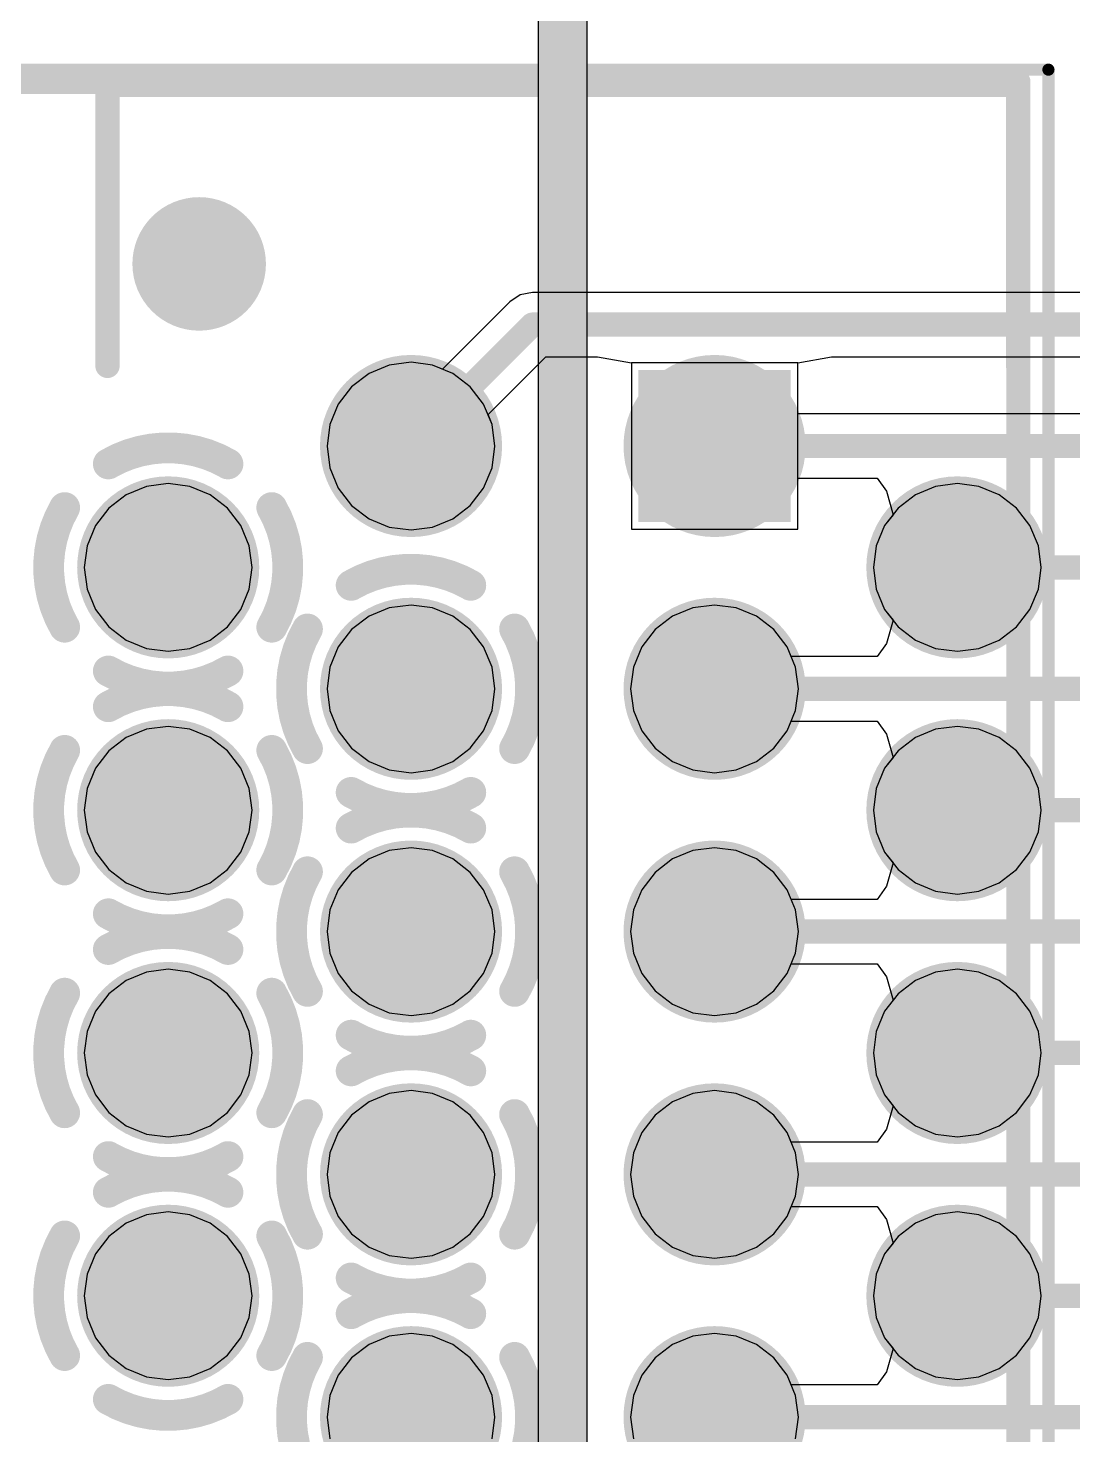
# Model space of a CAD drawing. Header units: millimetres. Extents: x 372 to 687, y 380 to 482.
# Drawn here: x 396.59 to 405.2, y 450.35 to 461.94 of the extents above; entities that cross this region are included whole.
import ezdxf

# ---------------------------------------------------------------- set-up
doc = ezdxf.new("R2010")
doc.units = ezdxf.units.MM
for name, color, linetype in [('BottomLayer', 5, 'Continuous'), ('BottomSolder', 6, 'Continuous'), ('InternalPlane1', 76, 'Continuous'), ('InternalPlane2', 16, 'Continuous'), ('Mechanical13', 56, 'Continuous'), ('Mechanical15', 56, 'Continuous'), ('MultiLayer', 9, 'Continuous'), ('PadHoleLayer', 156, 'Continuous'), ('TopLayer', 1, 'Continuous'), ('TopOverlay', 2, 'Continuous'), ('TopSolder', 216, 'Continuous'), ('ViaHoleLayer', 16, 'Continuous')]:
    doc.layers.add(name, color=color, linetype=linetype)

# ---------------------------------------------------------------- blocks, each defined once
blk = doc.blocks.new('PCI_E_______36P_325')
at = {"layer": 'BottomLayer', "const_width": 0.525}
for points in [[(-8.762, 3.245, 1), (-8.237, 3.245, 1)], [(-6.762, 3.245, 1), (-6.237, 3.245, 1)], [(-4.762, 3.245, 1), (-4.237, 3.245, 1)], [(-2.762, 3.245, 1), (-2.237, 3.245, 1)], [(-7.762, 1.245, 1), (-7.237, 1.245, 1)], [(-5.762, 1.245, 1), (-5.237, 1.245, 1)], [(-3.762, 1.245, 1), (-3.237, 1.245, 1)], [(-1.762, 1.245, 1), (-1.237, 1.245, 1)], [(-9.762, -1.255, 1), (-9.237, -1.255, 1)], [(-7.762, -1.255, 1), (-7.237, -1.255, 1)], [(-5.762, -1.255, 1), (-5.237, -1.255, 1)], [(-3.762, -1.255, 1), (-3.237, -1.255, 1)], [(-1.762, -1.255, 1), (-1.237, -1.255, 1)], [(-8.762, -3.255, 1), (-8.237, -3.255, 1)], [(-6.762, -3.255, 1), (-6.237, -3.255, 1)], [(-4.762, -3.255, 1), (-4.237, -3.255, 1)], [(-2.762, -3.255, 1), (-2.237, -3.255, 1)]]:
    blk.add_lwpolyline(points, format="xyb", close=True, dxfattribs=at)
at = {"layer": 'BottomLayer'}
blk.add_solid([(-10.025, 0.72), (-8.975, 0.72), (-10.025, 1.77), (-8.975, 1.77)], dxfattribs=at)
at = {"layer": 'BottomSolder', "const_width": 0.627}
for points in [[(-8.813, 3.245, 1), (-8.186, 3.245, 1)], [(-6.813, 3.245, 1), (-6.186, 3.245, 1)], [(-4.813, 3.245, 1), (-4.186, 3.245, 1)], [(-2.813, 3.245, 1), (-2.186, 3.245, 1)], [(-7.813, 1.245, 1), (-7.186, 1.245, 1)], [(-5.813, 1.245, 1), (-5.186, 1.245, 1)], [(-3.813, 1.245, 1), (-3.186, 1.245, 1)], [(-1.813, 1.245, 1), (-1.186, 1.245, 1)], [(-9.813, -1.255, 1), (-9.186, -1.255, 1)], [(-7.813, -1.255, 1), (-7.186, -1.255, 1)], [(-5.813, -1.255, 1), (-5.186, -1.255, 1)], [(-3.813, -1.255, 1), (-3.186, -1.255, 1)], [(-1.813, -1.255, 1), (-1.186, -1.255, 1)], [(-8.813, -3.255, 1), (-8.186, -3.255, 1)], [(-6.813, -3.255, 1), (-6.186, -3.255, 1)], [(-4.813, -3.255, 1), (-4.186, -3.255, 1)], [(-2.813, -3.255, 1), (-2.186, -3.255, 1)]]:
    blk.add_lwpolyline(points, format="xyb", close=True, dxfattribs=at)
at = {"layer": 'BottomSolder'}
blk.add_solid([(-10.126, 0.618), (-8.873, 0.618), (-10.126, 1.871), (-8.873, 1.871)], dxfattribs=at)
at = {"layer": 'InternalPlane1'}
for points, const_width in [([(-8.875, 3.245, 1), (-8.125, 3.245, 1)], 0.75), ([(-6.875, 3.245, 1), (-6.125, 3.245, 1)], 0.75), ([(-4.875, 3.245, 1), (-4.125, 3.245, 1)], 0.75), ([(-2.875, 3.245, 1), (-2.125, 3.245, 1)], 0.75), ([(-9.875, 1.245, 1), (-9.125, 1.245, 1)], 0.75), ([(-7.875, 1.245, 1), (-7.125, 1.245, 1)], 0.75), ([(-5.875, 1.245, 1), (-5.125, 1.245, 1)], 0.75), ([(-3.875, 1.245, 1), (-3.125, 1.245, 1)], 0.75), ([(-1.875, 1.245, 1), (-1.125, 1.245, 1)], 0.75), ([(-8.056, -0.402, 1), (-7.929, -0.402, 1)], 0.127), ([(-7.071, -0.402, 1), (-6.944, -0.402, 1)], 0.127), ([(-6.056, -0.402, 1), (-5.929, -0.402, 1)], 0.127), ([(-5.071, -0.402, 1), (-4.944, -0.402, 1)], 0.127), ([(-4.056, -0.402, 1), (-3.929, -0.402, 1)], 0.127), ([(-3.071, -0.402, 1), (-2.944, -0.402, 1)], 0.127), ([(-2.056, -0.402, 1), (-1.929, -0.402, 1)], 0.127), ([(-9.875, -1.255, 1), (-9.125, -1.255, 1)], 0.75), ([(-8.416, -0.763, 1), (-8.289, -0.763, 1)], 0.127), ([(-6.71, -0.763, 1), (-6.583, -0.763, 1)], 0.127), ([(-6.416, -0.763, 1), (-6.289, -0.763, 1)], 0.127), ([(-4.71, -0.763, 1), (-4.583, -0.763, 1)], 0.127), ([(-4.416, -0.763, 1), (-4.289, -0.763, 1)], 0.127), ([(-2.71, -0.763, 1), (-2.583, -0.763, 1)], 0.127), ([(-2.416, -0.763, 1), (-2.289, -0.763, 1)], 0.127), ([(-8.416, -1.748, 1), (-8.289, -1.748, 1)], 0.127), ([(-6.71, -1.748, 1), (-6.583, -1.748, 1)], 0.127), ([(-6.416, -1.748, 1), (-6.289, -1.748, 1)], 0.127), ([(-4.71, -1.748, 1), (-4.583, -1.748, 1)], 0.127), ([(-4.416, -1.748, 1), (-4.289, -1.748, 1)], 0.127), ([(-2.71, -1.748, 1), (-2.583, -1.748, 1)], 0.127), ([(-2.416, -1.748, 1), (-2.289, -1.748, 1)], 0.127), ([(-8.056, -2.108, 1), (-7.929, -2.108, 1)], 0.127), ([(-7.071, -2.108, 1), (-6.944, -2.108, 1)], 0.127), ([(-6.056, -2.108, 1), (-5.929, -2.108, 1)], 0.127), ([(-5.071, -2.108, 1), (-4.944, -2.108, 1)], 0.127), ([(-4.056, -2.108, 1), (-3.929, -2.108, 1)], 0.127), ([(-3.071, -2.108, 1), (-2.944, -2.108, 1)], 0.127), ([(-2.056, -2.108, 1), (-1.929, -2.108, 1)], 0.127), ([(-9.056, -2.402, 1), (-8.929, -2.402, 1)], 0.127), ([(-8.071, -2.402, 1), (-7.944, -2.402, 1)], 0.127), ([(-7.056, -2.402, 1), (-6.929, -2.402, 1)], 0.127), ([(-6.071, -2.402, 1), (-5.944, -2.402, 1)], 0.127), ([(-5.056, -2.402, 1), (-4.929, -2.402, 1)], 0.127), ([(-4.071, -2.402, 1), (-3.944, -2.402, 1)], 0.127), ([(-3.056, -2.402, 1), (-2.929, -2.402, 1)], 0.127), ([(-2.071, -2.402, 1), (-1.944, -2.402, 1)], 0.127), ([(-9.416, -2.763, 1), (-9.289, -2.763, 1)], 0.127), ([(-7.71, -2.763, 1), (-7.583, -2.763, 1)], 0.127), ([(-7.416, -2.763, 1), (-7.289, -2.763, 1)], 0.127), ([(-5.71, -2.763, 1), (-5.583, -2.763, 1)], 0.127), ([(-5.416, -2.763, 1), (-5.289, -2.763, 1)], 0.127), ([(-3.71, -2.763, 1), (-3.583, -2.763, 1)], 0.127), ([(-3.416, -2.763, 1), (-3.289, -2.763, 1)], 0.127), ([(-1.71, -2.763, 1), (-1.583, -2.763, 1)], 0.127), ([(-9.416, -3.748, 1), (-9.289, -3.748, 1)], 0.127), ([(-7.71, -3.748, 1), (-7.583, -3.748, 1)], 0.127), ([(-7.416, -3.748, 1), (-7.289, -3.748, 1)], 0.127), ([(-5.71, -3.748, 1), (-5.583, -3.748, 1)], 0.127), ([(-5.416, -3.748, 1), (-5.289, -3.748, 1)], 0.127), ([(-3.71, -3.748, 1), (-3.583, -3.748, 1)], 0.127), ([(-3.416, -3.748, 1), (-3.289, -3.748, 1)], 0.127), ([(-1.71, -3.748, 1), (-1.583, -3.748, 1)], 0.127), ([(-9.056, -4.108, 1), (-8.929, -4.108, 1)], 0.127), ([(-8.071, -4.108, 1), (-7.944, -4.108, 1)], 0.127), ([(-7.056, -4.108, 1), (-6.929, -4.108, 1)], 0.127), ([(-6.071, -4.108, 1), (-5.944, -4.108, 1)], 0.127), ([(-5.056, -4.108, 1), (-4.929, -4.108, 1)], 0.127), ([(-4.071, -4.108, 1), (-3.944, -4.108, 1)], 0.127), ([(-3.056, -4.108, 1), (-2.929, -4.108, 1)], 0.127), ([(-2.071, -4.108, 1), (-1.944, -4.108, 1)], 0.127)]:
    blk.add_lwpolyline(points, format="xyb", close=True, dxfattribs=dict(at, const_width=const_width))
at = {"layer": 'InternalPlane1', "const_width": 0.254}
for points in [[(-7.992, -0.402, -0.267949), (-7.007, -0.402)], [(-5.992, -0.402, -0.267949), (-5.007, -0.402)], [(-3.992, -0.402, -0.267949), (-3.007, -0.402)], [(-1.992, -0.402, -0.267949), (-1.007, -0.402)], [(-8.353, -1.748, -0.267949), (-8.353, -0.763)], [(-6.646, -0.763, -0.267949), (-6.646, -1.748)], [(-6.353, -1.748, -0.267949), (-6.353, -0.763)], [(-4.646, -0.763, -0.267949), (-4.646, -1.748)], [(-4.353, -1.748, -0.267949), (-4.353, -0.763)], [(-2.646, -0.763, -0.267949), (-2.646, -1.748)], [(-2.353, -1.748, -0.267949), (-2.353, -0.763)], [(-7.007, -2.108, -0.267949), (-7.992, -2.108)], [(-5.007, -2.108, -0.267949), (-5.992, -2.108)], [(-3.007, -2.108, -0.267949), (-3.992, -2.108)], [(-1.007, -2.108, -0.267949), (-1.992, -2.108)], [(-8.992, -2.402, -0.267949), (-8.007, -2.402)], [(-6.992, -2.402, -0.267949), (-6.007, -2.402)], [(-4.992, -2.402, -0.267949), (-4.007, -2.402)], [(-2.992, -2.402, -0.267949), (-2.007, -2.402)], [(-9.353, -3.748, -0.267949), (-9.353, -2.763)], [(-7.646, -2.763, -0.267949), (-7.646, -3.748)], [(-7.353, -3.748, -0.267949), (-7.353, -2.763)], [(-5.646, -2.763, -0.267949), (-5.646, -3.748)], [(-5.353, -3.748, -0.267949), (-5.353, -2.763)], [(-3.646, -2.763, -0.267949), (-3.646, -3.748)], [(-3.353, -3.748, -0.267949), (-3.353, -2.763)], [(-1.646, -2.763, -0.267949), (-1.646, -3.748)], [(-8.007, -4.108, -0.267949), (-8.992, -4.108)], [(-6.007, -4.108, -0.267949), (-6.992, -4.108)], [(-4.007, -4.108, -0.267949), (-4.992, -4.108)], [(-2.007, -4.108, -0.267949), (-2.992, -4.108)]]:
    blk.add_lwpolyline(points, format="xyb", dxfattribs=at)
at = {"layer": 'InternalPlane2', "const_width": 0.75}
for points in [[(-8.875, 3.245, 1), (-8.125, 3.245, 1)], [(-6.875, 3.245, 1), (-6.125, 3.245, 1)], [(-4.875, 3.245, 1), (-4.125, 3.245, 1)], [(-2.875, 3.245, 1), (-2.125, 3.245, 1)], [(-9.875, 1.245, 1), (-9.125, 1.245, 1)], [(-7.875, 1.245, 1), (-7.125, 1.245, 1)], [(-5.875, 1.245, 1), (-5.125, 1.245, 1)], [(-3.875, 1.245, 1), (-3.125, 1.245, 1)], [(-1.875, 1.245, 1), (-1.125, 1.245, 1)], [(-9.875, -1.255, 1), (-9.125, -1.255, 1)], [(-7.875, -1.255, 1), (-7.125, -1.255, 1)], [(-5.875, -1.255, 1), (-5.125, -1.255, 1)], [(-3.875, -1.255, 1), (-3.125, -1.255, 1)], [(-1.875, -1.255, 1), (-1.125, -1.255, 1)], [(-8.875, -3.255, 1), (-8.125, -3.255, 1)], [(-6.875, -3.255, 1), (-6.125, -3.255, 1)], [(-4.875, -3.255, 1), (-4.125, -3.255, 1)], [(-2.875, -3.255, 1), (-2.125, -3.255, 1)]]:
    blk.add_lwpolyline(points, format="xyb", close=True, dxfattribs=at)
at = {"layer": 'Mechanical13', "const_width": 0.2}
for points in [[(-12.5, -4.864), (-12.5, 3.747)], [(12.5, 3.747), (-12.5, 3.747)]]:
    blk.add_lwpolyline(points, dxfattribs=at)
at = {"layer": 'Mechanical13', "const_width": 0.1}
blk.add_lwpolyline([(-12.55, 3.747, 1), (-12.45, 3.747, 1)], format="xyb", close=True, dxfattribs=at)
blk.add_lwpolyline([(-12.55, 3.747, 1), (-12.45, 3.747, 1)], format="xyb", close=True, dxfattribs=at)
at = {"layer": 'Mechanical15', "const_width": 0.1}
for points in [[(12.875, 3.995), (-12.6, 3.995)], [(-12.6, -5.355), (-12.6, 3.995)]]:
    blk.add_lwpolyline(points, dxfattribs=at)
at = {"layer": 'Mechanical15', "const_width": 0.05}
blk.add_lwpolyline([(-12.625, 3.995, 1), (-12.575, 3.995, 1)], format="xyb", close=True, dxfattribs=at)
blk.add_lwpolyline([(-12.625, 3.995, 1), (-12.575, 3.995, 1)], format="xyb", close=True, dxfattribs=at)
at = {"layer": 'MultiLayer', "const_width": 0.525}
for points in [[(-8.762, 3.245, 1), (-8.237, 3.245, 1)], [(-6.762, 3.245, 1), (-6.237, 3.245, 1)], [(-4.762, 3.245, 1), (-4.237, 3.245, 1)], [(-2.762, 3.245, 1), (-2.237, 3.245, 1)], [(-7.762, 1.245, 1), (-7.237, 1.245, 1)], [(-5.762, 1.245, 1), (-5.237, 1.245, 1)], [(-3.762, 1.245, 1), (-3.237, 1.245, 1)], [(-1.762, 1.245, 1), (-1.237, 1.245, 1)], [(-9.762, -1.255, 1), (-9.237, -1.255, 1)], [(-7.762, -1.255, 1), (-7.237, -1.255, 1)], [(-5.762, -1.255, 1), (-5.237, -1.255, 1)], [(-3.762, -1.255, 1), (-3.237, -1.255, 1)], [(-1.762, -1.255, 1), (-1.237, -1.255, 1)], [(-8.762, -3.255, 1), (-8.237, -3.255, 1)], [(-6.762, -3.255, 1), (-6.237, -3.255, 1)], [(-4.762, -3.255, 1), (-4.237, -3.255, 1)], [(-2.762, -3.255, 1), (-2.237, -3.255, 1)]]:
    blk.add_lwpolyline(points, format="xyb", close=True, dxfattribs=at)
at = {"layer": 'MultiLayer'}
blk.add_solid([(-10.025, 0.72), (-8.975, 0.72), (-10.025, 1.77), (-8.975, 1.77)], dxfattribs=at)
at = {"layer": 'PadHoleLayer', "const_width": 0.35}
for points in [[(-8.675, 3.245, 1), (-8.325, 3.245, 1)], [(-6.675, 3.245, 1), (-6.325, 3.245, 1)], [(-4.675, 3.245, 1), (-4.325, 3.245, 1)], [(-2.675, 3.245, 1), (-2.325, 3.245, 1)], [(-9.675, 1.245, 1), (-9.325, 1.245, 1)], [(-7.675, 1.245, 1), (-7.325, 1.245, 1)], [(-5.675, 1.245, 1), (-5.325, 1.245, 1)], [(-3.675, 1.245, 1), (-3.325, 1.245, 1)], [(-1.675, 1.245, 1), (-1.325, 1.245, 1)], [(-9.675, -1.255, 1), (-9.325, -1.255, 1)], [(-7.675, -1.255, 1), (-7.325, -1.255, 1)], [(-5.675, -1.255, 1), (-5.325, -1.255, 1)], [(-3.675, -1.255, 1), (-3.325, -1.255, 1)], [(-1.675, -1.255, 1), (-1.325, -1.255, 1)], [(-8.675, -3.255, 1), (-8.325, -3.255, 1)], [(-6.675, -3.255, 1), (-6.325, -3.255, 1)], [(-4.675, -3.255, 1), (-4.325, -3.255, 1)], [(-2.675, -3.255, 1), (-2.325, -3.255, 1)]]:
    blk.add_lwpolyline(points, format="xyb", close=True, dxfattribs=at)
at = {"layer": 'TopLayer', "const_width": 0.525}
for points in [[(-8.762, 3.245, 1), (-8.237, 3.245, 1)], [(-6.762, 3.245, 1), (-6.237, 3.245, 1)], [(-4.762, 3.245, 1), (-4.237, 3.245, 1)], [(-2.762, 3.245, 1), (-2.237, 3.245, 1)], [(-7.762, 1.245, 1), (-7.237, 1.245, 1)], [(-5.762, 1.245, 1), (-5.237, 1.245, 1)], [(-3.762, 1.245, 1), (-3.237, 1.245, 1)], [(-1.762, 1.245, 1), (-1.237, 1.245, 1)], [(-9.762, -1.255, 1), (-9.237, -1.255, 1)], [(-7.762, -1.255, 1), (-7.237, -1.255, 1)], [(-5.762, -1.255, 1), (-5.237, -1.255, 1)], [(-3.762, -1.255, 1), (-3.237, -1.255, 1)], [(-1.762, -1.255, 1), (-1.237, -1.255, 1)], [(-8.762, -3.255, 1), (-8.237, -3.255, 1)], [(-6.762, -3.255, 1), (-6.237, -3.255, 1)], [(-4.762, -3.255, 1), (-4.237, -3.255, 1)], [(-2.762, -3.255, 1), (-2.237, -3.255, 1)]]:
    blk.add_lwpolyline(points, format="xyb", close=True, dxfattribs=at)
at = {"layer": 'TopLayer'}
blk.add_solid([(-10.025, 0.72), (-8.975, 0.72), (-10.025, 1.77), (-8.975, 1.77)], dxfattribs=at)
at = {"layer": 'TopOverlay', "const_width": 0.2}
for points in [[(-10.16, 3.745), (-12.475, 3.745)], [(-12.475, -3.755), (-12.475, 3.745)], [(-10.16, -3.755), (-12.475, -3.755)]]:
    blk.add_lwpolyline(points, dxfattribs=at)
at = {"layer": 'TopOverlay', "const_width": 0.1}
for points in [[(-12.525, 3.745, 1), (-12.425, 3.745, 1)], [(-12.525, 3.745, 1), (-12.425, 3.745, 1)], [(-10.21, 3.745, 1), (-10.11, 3.745, 1)], [(-12.525, -3.755, 1), (-12.425, -3.755, 1)], [(-12.525, -3.755, 1), (-12.425, -3.755, 1)], [(-10.21, -3.755, 1), (-10.11, -3.755, 1)]]:
    blk.add_lwpolyline(points, format="xyb", close=True, dxfattribs=at)
at = {"layer": 'TopSolder', "const_width": 0.627}
for points in [[(-8.813, 3.245, 1), (-8.186, 3.245, 1)], [(-6.813, 3.245, 1), (-6.186, 3.245, 1)], [(-4.813, 3.245, 1), (-4.186, 3.245, 1)], [(-2.813, 3.245, 1), (-2.186, 3.245, 1)], [(-7.813, 1.245, 1), (-7.186, 1.245, 1)], [(-5.813, 1.245, 1), (-5.186, 1.245, 1)], [(-3.813, 1.245, 1), (-3.186, 1.245, 1)], [(-1.813, 1.245, 1), (-1.186, 1.245, 1)], [(-9.813, -1.255, 1), (-9.186, -1.255, 1)], [(-7.813, -1.255, 1), (-7.186, -1.255, 1)], [(-5.813, -1.255, 1), (-5.186, -1.255, 1)], [(-3.813, -1.255, 1), (-3.186, -1.255, 1)], [(-1.813, -1.255, 1), (-1.186, -1.255, 1)], [(-8.813, -3.255, 1), (-8.186, -3.255, 1)], [(-6.813, -3.255, 1), (-6.186, -3.255, 1)], [(-4.813, -3.255, 1), (-4.186, -3.255, 1)], [(-2.813, -3.255, 1), (-2.186, -3.255, 1)]]:
    blk.add_lwpolyline(points, format="xyb", close=True, dxfattribs=at)
at = {"layer": 'TopSolder'}
blk.add_solid([(-10.126, 0.618), (-8.873, 0.618), (-10.126, 1.871), (-8.873, 1.871)], dxfattribs=at)

msp = doc.modelspace()

# ---------------------------------------------------------------- linework, layer by layer
at = {"layer": 'BottomLayer'}
for p, q in [((399.566, 459.167), (399.399, 459.098)), ((399.745, 459.19), (399.566, 459.167)), ((399.923, 459.167), (399.745, 459.19)), ((400.09, 459.098), (399.923, 459.167)), ((402.93, 459.185), (401.56, 459.185)), ((401.56, 459.185), (401.56, 457.815)), ((402.93, 458.765), (402.93, 459.185)), ((399.399, 459.098), (399.256, 458.988)), ((400.233, 458.988), (400.09, 459.098)), ((399.256, 458.988), (399.146, 458.845)), ((400.343, 458.845), (400.233, 458.988)), ((399.146, 458.845), (399.077, 458.678)), ((400.412, 458.678), (400.343, 458.845)), ((399.077, 458.678), (399.054, 458.5)), ((400.436, 458.5), (400.412, 458.678)), ((426.679, 458.765), (402.93, 458.765)), ((399.054, 458.5), (399.077, 458.321)), ((400.412, 458.321), (400.436, 458.5)), ((399.077, 458.321), (399.146, 458.154)), ((400.343, 458.154), (400.412, 458.321)), ((402.93, 457.815), (402.93, 458.234)), ((402.93, 458.234), (403.584, 458.234)), ((403.584, 458.234), (403.66, 458.127)), ((397.399, 458.098), (397.256, 457.988)), ((397.566, 458.167), (397.399, 458.098)), ((397.745, 458.19), (397.566, 458.167)), ((397.923, 458.167), (397.745, 458.19)), ((398.09, 458.098), (397.923, 458.167)), ((398.233, 457.988), (398.09, 458.098)), ((399.146, 458.154), (399.256, 458.011)), ((400.233, 458.011), (400.343, 458.154)), ((403.66, 458.127), (403.715, 457.934)), ((397.256, 457.988), (397.146, 457.845)), ((398.343, 457.845), (398.233, 457.988)), ((399.256, 458.011), (399.399, 457.901)), ((400.09, 457.901), (400.233, 458.011)), ((399.399, 457.901), (399.566, 457.832)), ((399.923, 457.832), (400.09, 457.901)), ((403.715, 457.934), (403.646, 457.845)), ((397.146, 457.845), (397.077, 457.678)), ((398.412, 457.678), (398.343, 457.845)), ((399.566, 457.832), (399.745, 457.809)), ((399.745, 457.809), (399.923, 457.832)), ((401.56, 457.815), (402.93, 457.815)), ((403.646, 457.845), (403.577, 457.678)), ((397.077, 457.678), (397.054, 457.5)), ((398.436, 457.5), (398.412, 457.678)), ((403.577, 457.678), (403.554, 457.5)), ((397.054, 457.5), (397.077, 457.321)), ((398.412, 457.321), (398.436, 457.5)), ((403.554, 457.5), (403.577, 457.321)), ((397.077, 457.321), (397.146, 457.154)), ((398.343, 457.154), (398.412, 457.321)), ((403.577, 457.321), (403.646, 457.154)), ((397.146, 457.154), (397.256, 457.011)), ((398.233, 457.011), (398.343, 457.154)), ((399.566, 457.167), (399.399, 457.098)), ((399.745, 457.19), (399.566, 457.167)), ((399.923, 457.167), (399.745, 457.19)), ((400.09, 457.098), (399.923, 457.167)), ((402.066, 457.167), (401.899, 457.098)), ((402.245, 457.19), (402.066, 457.167)), ((402.423, 457.167), (402.245, 457.19)), ((402.59, 457.098), (402.423, 457.167)), ((403.646, 457.154), (403.715, 457.065)), ((399.399, 457.098), (399.256, 456.988)), ((400.233, 456.988), (400.09, 457.098)), ((401.899, 457.098), (401.756, 456.988)), ((402.733, 456.988), (402.59, 457.098)), ((403.715, 457.065), (403.66, 456.873)), ((397.256, 457.011), (397.399, 456.901)), ((398.09, 456.901), (398.233, 457.011)), ((399.256, 456.988), (399.146, 456.845)), ((400.343, 456.845), (400.233, 456.988)), ((401.756, 456.988), (401.646, 456.845)), ((402.843, 456.845), (402.733, 456.988)), ((397.399, 456.901), (397.566, 456.832)), ((397.566, 456.832), (397.745, 456.809)), ((397.745, 456.809), (397.923, 456.832)), ((397.923, 456.832), (398.09, 456.901)), ((399.146, 456.845), (399.077, 456.678)), ((400.412, 456.678), (400.343, 456.845)), ((401.646, 456.845), (401.577, 456.678)), ((402.876, 456.765), (402.843, 456.845)), ((403.66, 456.873), (403.584, 456.765)), ((403.584, 456.765), (402.876, 456.765)), ((399.077, 456.678), (399.054, 456.5)), ((400.436, 456.5), (400.412, 456.678)), ((401.577, 456.678), (401.554, 456.5)), ((399.054, 456.5), (399.077, 456.321)), ((400.412, 456.321), (400.436, 456.5)), ((401.554, 456.5), (401.577, 456.321)), ((399.077, 456.321), (399.146, 456.154)), ((400.343, 456.154), (400.412, 456.321)), ((401.577, 456.321), (401.646, 456.154)), ((402.843, 456.154), (402.876, 456.234)), ((402.876, 456.234), (403.584, 456.234)), ((403.584, 456.234), (403.66, 456.127)), ((397.566, 456.167), (397.399, 456.098)), ((397.745, 456.19), (397.566, 456.167)), ((397.923, 456.167), (397.745, 456.19)), ((398.09, 456.098), (397.923, 456.167)), ((399.146, 456.154), (399.256, 456.011)), ((400.233, 456.011), (400.343, 456.154)), ((401.646, 456.154), (401.756, 456.011)), ((402.733, 456.011), (402.843, 456.154)), ((403.66, 456.127), (403.715, 455.934)), ((397.399, 456.098), (397.256, 455.988)), ((398.233, 455.988), (398.09, 456.098)), ((399.256, 456.011), (399.399, 455.901)), ((400.09, 455.901), (400.233, 456.011)), ((401.756, 456.011), (401.899, 455.901)), ((402.59, 455.901), (402.733, 456.011)), ((397.256, 455.988), (397.146, 455.845)), ((398.343, 455.845), (398.233, 455.988)), ((399.399, 455.901), (399.566, 455.832)), ((399.923, 455.832), (400.09, 455.901)), ((401.899, 455.901), (402.066, 455.832)), ((402.423, 455.832), (402.59, 455.901)), ((403.715, 455.934), (403.646, 455.845)), ((397.146, 455.845), (397.077, 455.678)), ((398.412, 455.678), (398.343, 455.845)), ((399.566, 455.832), (399.745, 455.809)), ((399.745, 455.809), (399.923, 455.832)), ((402.066, 455.832), (402.245, 455.809)), ((402.245, 455.809), (402.423, 455.832)), ((403.646, 455.845), (403.577, 455.678)), ((397.077, 455.678), (397.054, 455.5)), ((398.436, 455.5), (398.412, 455.678)), ((403.577, 455.678), (403.554, 455.5)), ((397.054, 455.5), (397.077, 455.321)), ((398.412, 455.321), (398.436, 455.5)), ((403.554, 455.5), (403.577, 455.321)), ((397.077, 455.321), (397.146, 455.154)), ((398.343, 455.154), (398.412, 455.321)), ((403.577, 455.321), (403.646, 455.154)), ((399.745, 455.19), (399.566, 455.167)), ((399.923, 455.167), (399.745, 455.19)), ((402.245, 455.19), (402.066, 455.167)), ((402.423, 455.167), (402.245, 455.19)), ((397.146, 455.154), (397.256, 455.011)), ((398.233, 455.011), (398.343, 455.154)), ((399.399, 455.098), (399.256, 454.988)), ((399.566, 455.167), (399.399, 455.098)), ((400.09, 455.098), (399.923, 455.167)), ((400.233, 454.988), (400.09, 455.098)), ((401.899, 455.098), (401.756, 454.988)), ((402.066, 455.167), (401.899, 455.098)), ((402.59, 455.098), (402.423, 455.167)), ((402.733, 454.988), (402.59, 455.098)), ((403.646, 455.154), (403.715, 455.065)), ((397.256, 455.011), (397.399, 454.901)), ((398.09, 454.901), (398.233, 455.011)), ((399.256, 454.988), (399.146, 454.845)), ((400.343, 454.845), (400.233, 454.988)), ((401.756, 454.988), (401.646, 454.845)), ((402.843, 454.845), (402.733, 454.988)), ((403.715, 455.065), (403.66, 454.873)), ((397.399, 454.901), (397.566, 454.832)), ((397.923, 454.832), (398.09, 454.901)), ((399.146, 454.845), (399.077, 454.678)), ((400.412, 454.678), (400.343, 454.845)), ((401.646, 454.845), (401.577, 454.678)), ((402.876, 454.765), (402.843, 454.845)), ((403.66, 454.873), (403.584, 454.765)), ((397.566, 454.832), (397.745, 454.809)), ((397.745, 454.809), (397.923, 454.832)), ((403.584, 454.765), (402.876, 454.765)), ((399.077, 454.678), (399.054, 454.5)), ((400.436, 454.5), (400.412, 454.678)), ((401.577, 454.678), (401.554, 454.5)), ((399.054, 454.5), (399.077, 454.321)), ((400.412, 454.321), (400.436, 454.5)), ((401.554, 454.5), (401.577, 454.321)), ((399.077, 454.321), (399.146, 454.154)), ((400.343, 454.154), (400.412, 454.321)), ((401.577, 454.321), (401.646, 454.154)), ((397.566, 454.167), (397.399, 454.098)), ((397.745, 454.19), (397.566, 454.167)), ((397.923, 454.167), (397.745, 454.19)), ((398.09, 454.098), (397.923, 454.167)), ((399.146, 454.154), (399.256, 454.011)), ((400.233, 454.011), (400.343, 454.154)), ((401.646, 454.154), (401.756, 454.011)), ((402.733, 454.011), (402.843, 454.154)), ((402.843, 454.154), (402.876, 454.234)), ((402.876, 454.234), (403.584, 454.234)), ((403.584, 454.234), (403.66, 454.127)), ((397.399, 454.098), (397.256, 453.988)), ((398.233, 453.988), (398.09, 454.098)), ((403.66, 454.127), (403.715, 453.934)), ((397.256, 453.988), (397.146, 453.845)), ((398.343, 453.845), (398.233, 453.988)), ((399.256, 454.011), (399.399, 453.901)), ((400.09, 453.901), (400.233, 454.011)), ((401.756, 454.011), (401.899, 453.901)), ((402.59, 453.901), (402.733, 454.011)), ((403.715, 453.934), (403.646, 453.845)), ((397.146, 453.845), (397.077, 453.678)), ((398.412, 453.678), (398.343, 453.845)), ((399.399, 453.901), (399.566, 453.832)), ((399.566, 453.832), (399.745, 453.809)), ((399.745, 453.809), (399.923, 453.832)), ((399.923, 453.832), (400.09, 453.901)), ((401.899, 453.901), (402.066, 453.832)), ((402.066, 453.832), (402.245, 453.809)), ((402.245, 453.809), (402.423, 453.832)), ((402.423, 453.832), (402.59, 453.901)), ((403.646, 453.845), (403.577, 453.678)), ((397.077, 453.678), (397.054, 453.5)), ((398.436, 453.5), (398.412, 453.678)), ((403.577, 453.678), (403.554, 453.5)), ((397.054, 453.5), (397.077, 453.321)), ((398.412, 453.321), (398.436, 453.5)), ((403.554, 453.5), (403.577, 453.321)), ((397.077, 453.321), (397.146, 453.154)), ((398.343, 453.154), (398.412, 453.321)), ((403.577, 453.321), (403.646, 453.154)), ((397.146, 453.154), (397.256, 453.011)), ((398.233, 453.011), (398.343, 453.154)), ((399.399, 453.098), (399.256, 452.988)), ((399.566, 453.167), (399.399, 453.098)), ((399.745, 453.19), (399.566, 453.167)), ((399.923, 453.167), (399.745, 453.19)), ((400.09, 453.098), (399.923, 453.167)), ((400.233, 452.988), (400.09, 453.098)), ((401.899, 453.098), (401.756, 452.988)), ((402.066, 453.167), (401.899, 453.098)), ((402.245, 453.19), (402.066, 453.167)), ((402.423, 453.167), (402.245, 453.19)), ((402.59, 453.098), (402.423, 453.167)), ((402.733, 452.988), (402.59, 453.098)), ((403.646, 453.154), (403.715, 453.065)), ((397.256, 453.011), (397.399, 452.901)), ((398.09, 452.901), (398.233, 453.011)), ((399.256, 452.988), (399.146, 452.845)), ((400.343, 452.845), (400.233, 452.988)), ((401.756, 452.988), (401.646, 452.845)), ((402.843, 452.845), (402.733, 452.988)), ((403.715, 453.065), (403.66, 452.873)), ((397.399, 452.901), (397.566, 452.832)), ((397.923, 452.832), (398.09, 452.901)), ((403.66, 452.873), (403.584, 452.765)), ((397.566, 452.832), (397.745, 452.809)), ((397.745, 452.809), (397.923, 452.832)), ((399.146, 452.845), (399.077, 452.678)), ((400.412, 452.678), (400.343, 452.845)), ((401.646, 452.845), (401.577, 452.678)), ((402.876, 452.765), (402.843, 452.845)), ((403.584, 452.765), (402.876, 452.765)), ((399.077, 452.678), (399.054, 452.5)), ((400.436, 452.5), (400.412, 452.678)), ((401.577, 452.678), (401.554, 452.5)), ((399.054, 452.5), (399.077, 452.321)), ((400.412, 452.321), (400.436, 452.5)), ((401.554, 452.5), (401.577, 452.321)), ((399.077, 452.321), (399.146, 452.154)), ((400.343, 452.154), (400.412, 452.321)), ((401.577, 452.321), (401.646, 452.154)), ((397.745, 452.19), (397.566, 452.167)), ((397.923, 452.167), (397.745, 452.19)), ((402.843, 452.154), (402.876, 452.234)), ((402.876, 452.234), (403.584, 452.234)), ((403.584, 452.234), (403.66, 452.127)), ((397.399, 452.098), (397.256, 451.988)), ((397.566, 452.167), (397.399, 452.098)), ((398.09, 452.098), (397.923, 452.167)), ((398.233, 451.988), (398.09, 452.098)), ((399.146, 452.154), (399.256, 452.011)), ((400.233, 452.011), (400.343, 452.154)), ((401.646, 452.154), (401.756, 452.011)), ((402.733, 452.011), (402.843, 452.154)), ((403.66, 452.127), (403.715, 451.934)), ((397.256, 451.988), (397.146, 451.845)), ((398.343, 451.845), (398.233, 451.988)), ((399.256, 452.011), (399.399, 451.901)), ((400.09, 451.901), (400.233, 452.011)), ((401.756, 452.011), (401.899, 451.901)), ((402.59, 451.901), (402.733, 452.011)), ((397.146, 451.845), (397.077, 451.678)), ((398.412, 451.678), (398.343, 451.845)), ((399.399, 451.901), (399.566, 451.832)), ((399.566, 451.832), (399.745, 451.809)), ((399.745, 451.809), (399.923, 451.832)), ((399.923, 451.832), (400.09, 451.901)), ((401.899, 451.901), (402.066, 451.832)), ((402.066, 451.832), (402.245, 451.809)), ((402.245, 451.809), (402.423, 451.832)), ((402.423, 451.832), (402.59, 451.901)), ((403.646, 451.845), (403.577, 451.678)), ((403.715, 451.934), (403.646, 451.845)), ((397.077, 451.678), (397.054, 451.5)), ((398.436, 451.5), (398.412, 451.678)), ((403.577, 451.678), (403.554, 451.5)), ((397.054, 451.5), (397.077, 451.321)), ((398.412, 451.321), (398.436, 451.5)), ((403.554, 451.5), (403.577, 451.321)), ((397.077, 451.321), (397.146, 451.154)), ((398.343, 451.154), (398.412, 451.321)), ((403.577, 451.321), (403.646, 451.154)), ((397.146, 451.154), (397.256, 451.011)), ((398.233, 451.011), (398.343, 451.154)), ((399.566, 451.167), (399.399, 451.098)), ((399.745, 451.19), (399.566, 451.167)), ((399.923, 451.167), (399.745, 451.19)), ((400.09, 451.098), (399.923, 451.167)), ((402.066, 451.167), (401.899, 451.098)), ((402.245, 451.19), (402.066, 451.167)), ((402.423, 451.167), (402.245, 451.19)), ((402.59, 451.098), (402.423, 451.167)), ((403.646, 451.154), (403.715, 451.065)), ((397.256, 451.011), (397.399, 450.901)), ((398.09, 450.901), (398.233, 451.011)), ((399.399, 451.098), (399.256, 450.988)), ((400.233, 450.988), (400.09, 451.098)), ((401.899, 451.098), (401.756, 450.988)), ((402.733, 450.988), (402.59, 451.098)), ((403.715, 451.065), (403.66, 450.873)), ((397.399, 450.901), (397.566, 450.832)), ((397.923, 450.832), (398.09, 450.901)), ((399.256, 450.988), (399.146, 450.845)), ((400.343, 450.845), (400.233, 450.988)), ((401.756, 450.988), (401.646, 450.845)), ((402.843, 450.845), (402.733, 450.988)), ((397.566, 450.832), (397.745, 450.809)), ((397.745, 450.809), (397.923, 450.832)), ((399.146, 450.845), (399.077, 450.678)), ((400.412, 450.678), (400.343, 450.845)), ((401.646, 450.845), (401.577, 450.678)), ((402.876, 450.765), (402.843, 450.845)), ((403.66, 450.873), (403.584, 450.765)), ((399.077, 450.678), (399.054, 450.5)), ((400.436, 450.5), (400.412, 450.678)), ((401.577, 450.678), (401.554, 450.5)), ((403.584, 450.765), (402.876, 450.765)), ((399.054, 450.5), (399.077, 450.321)), ((400.412, 450.321), (400.436, 450.5)), ((401.554, 450.5), (401.577, 450.321))]:
    msp.add_line(p, q, dxfattribs=at)
for points, const_width in [([(397.85, 460, 1), (398.15, 460, 1)], 0.3), ([(402.195, 458.5, 1), (402.295, 458.5, 1)], 0.1), ([(404.195, 457.5, 1), (404.295, 457.5, 1)], 0.1), ([(402.195, 456.5, 1), (402.295, 456.5, 1)], 0.1), ([(404.195, 455.5, 1), (404.295, 455.5, 1)], 0.1), ([(402.195, 454.5, 1), (402.295, 454.5, 1)], 0.1), ([(404.195, 453.5, 1), (404.295, 453.5, 1)], 0.1), ([(402.195, 452.5, 1), (402.295, 452.5, 1)], 0.1), ([(404.195, 451.5, 1), (404.295, 451.5, 1)], 0.1), ([(402.195, 450.5, 1), (402.295, 450.5, 1)], 0.1)]:
    msp.add_lwpolyline(points, format="xyb", close=True, dxfattribs=dict(at, const_width=const_width))
at = {"layer": 'BottomLayer', "const_width": 0.2}
for points in [[(402.245, 458.5), (426.789, 458.5)], [(404.245, 457.5), (426.389, 457.5)], [(402.245, 456.5), (426.789, 456.5)], [(404.245, 455.5), (426.389, 455.5)], [(402.245, 454.5), (426.789, 454.5)], [(404.245, 453.5), (426.634, 453.5)], [(402.245, 452.5), (426.789, 452.5)], [(404.245, 451.5), (426.634, 451.5)], [(402.245, 450.5), (426.789, 450.5)]]:
    msp.add_lwpolyline(points, dxfattribs=at)
at = {"layer": 'InternalPlane1'}
for p, q in [((400.793, 464.7), (400.793, 447.051)), ((401.196, 446.85), (401.196, 464.7))]:
    msp.add_line(p, q, dxfattribs=at)
at = {"layer": 'InternalPlane1', "const_width": 0.4}
msp.add_lwpolyline([(400.995, 446.85), (400.995, 464.7)], dxfattribs=at)
at = {"layer": 'InternalPlane1', "const_width": 0.55}
msp.add_lwpolyline([(397.725, 460, 1), (398.275, 460, 1)], format="xyb", close=True, dxfattribs=at)
at = {"layer": 'InternalPlane2', "const_width": 0.55}
msp.add_lwpolyline([(397.725, 460, 1), (398.275, 460, 1)], format="xyb", close=True, dxfattribs=at)
at = {"layer": 'MultiLayer', "const_width": 0.3}
msp.add_lwpolyline([(397.85, 460, 1), (398.15, 460, 1)], format="xyb", close=True, dxfattribs=at)
at = {"layer": 'TopLayer'}
for p, q in [((400.644, 459.745), (400.558, 459.687)), ((400.745, 459.765), (400.644, 459.745)), ((409.7, 459.765), (400.745, 459.765)), ((400.745, 459.765), (400.745, 459.765)), ((400.558, 459.687), (400.004, 459.134)), ((400.558, 459.687), (400.558, 459.687)), ((399.566, 459.167), (399.399, 459.098)), ((399.745, 459.19), (399.566, 459.167)), ((399.923, 459.167), (399.745, 459.19)), ((400.004, 459.134), (399.923, 459.167)), ((400.379, 458.759), (400.855, 459.235)), ((400.855, 459.235), (401.281, 459.235)), ((401.281, 459.235), (401.56, 459.185)), ((401.56, 459.185), (401.56, 458.935)), ((402.93, 459.185), (403.209, 459.235)), ((402.93, 457.815), (402.93, 459.185)), ((403.209, 459.235), (409.59, 459.235)), ((399.399, 459.098), (399.256, 458.988)), ((399.256, 458.988), (399.146, 458.845)), ((401.56, 458.935), (401.56, 457.815)), ((399.146, 458.845), (399.077, 458.678)), ((399.077, 458.678), (399.054, 458.5)), ((400.412, 458.678), (400.379, 458.759)), ((400.436, 458.5), (400.412, 458.678)), ((399.054, 458.5), (399.077, 458.321)), ((400.412, 458.321), (400.436, 458.5)), ((399.077, 458.321), (399.146, 458.154)), ((400.343, 458.154), (400.412, 458.321)), ((397.399, 458.098), (397.256, 457.988)), ((397.566, 458.167), (397.399, 458.098)), ((397.745, 458.19), (397.566, 458.167)), ((397.923, 458.167), (397.745, 458.19)), ((398.09, 458.098), (397.923, 458.167)), ((398.233, 457.988), (398.09, 458.098)), ((399.146, 458.154), (399.256, 458.011)), ((400.233, 458.011), (400.343, 458.154)), ((403.899, 458.098), (403.756, 457.988)), ((404.066, 458.167), (403.899, 458.098)), ((404.245, 458.19), (404.066, 458.167)), ((404.423, 458.167), (404.245, 458.19)), ((404.59, 458.098), (404.423, 458.167)), ((404.733, 457.988), (404.59, 458.098)), ((397.256, 457.988), (397.146, 457.845)), ((398.343, 457.845), (398.233, 457.988)), ((399.256, 458.011), (399.399, 457.901)), ((400.09, 457.901), (400.233, 458.011)), ((403.756, 457.988), (403.646, 457.845)), ((404.843, 457.845), (404.733, 457.988)), ((399.399, 457.901), (399.566, 457.832)), ((399.923, 457.832), (400.09, 457.901)), ((397.146, 457.845), (397.077, 457.678)), ((398.412, 457.678), (398.343, 457.845)), ((399.566, 457.832), (399.745, 457.809)), ((399.745, 457.809), (399.923, 457.832)), ((401.56, 457.815), (402.93, 457.815)), ((403.646, 457.845), (403.577, 457.678)), ((404.912, 457.678), (404.843, 457.845)), ((397.077, 457.678), (397.054, 457.5)), ((398.436, 457.5), (398.412, 457.678)), ((403.577, 457.678), (403.554, 457.5)), ((404.936, 457.5), (404.912, 457.678)), ((397.054, 457.5), (397.077, 457.321)), ((398.412, 457.321), (398.436, 457.5)), ((403.554, 457.5), (403.577, 457.321)), ((404.912, 457.321), (404.936, 457.5)), ((397.077, 457.321), (397.146, 457.154)), ((398.343, 457.154), (398.412, 457.321)), ((403.577, 457.321), (403.646, 457.154)), ((404.843, 457.154), (404.912, 457.321)), ((397.146, 457.154), (397.256, 457.011)), ((398.233, 457.011), (398.343, 457.154)), ((399.566, 457.167), (399.399, 457.098)), ((399.745, 457.19), (399.566, 457.167)), ((399.923, 457.167), (399.745, 457.19)), ((400.09, 457.098), (399.923, 457.167)), ((402.066, 457.167), (401.899, 457.098)), ((402.245, 457.19), (402.066, 457.167)), ((402.423, 457.167), (402.245, 457.19)), ((402.59, 457.098), (402.423, 457.167)), ((403.646, 457.154), (403.756, 457.011)), ((404.733, 457.011), (404.843, 457.154)), ((399.399, 457.098), (399.256, 456.988)), ((400.233, 456.988), (400.09, 457.098)), ((401.899, 457.098), (401.756, 456.988)), ((402.733, 456.988), (402.59, 457.098)), ((397.256, 457.011), (397.399, 456.901)), ((398.09, 456.901), (398.233, 457.011)), ((399.256, 456.988), (399.146, 456.845)), ((400.343, 456.845), (400.233, 456.988)), ((401.756, 456.988), (401.646, 456.845)), ((402.843, 456.845), (402.733, 456.988)), ((403.756, 457.011), (403.899, 456.901)), ((404.59, 456.901), (404.733, 457.011)), ((397.399, 456.901), (397.566, 456.832)), ((397.566, 456.832), (397.745, 456.809)), ((397.745, 456.809), (397.923, 456.832)), ((397.923, 456.832), (398.09, 456.901)), ((399.146, 456.845), (399.077, 456.678)), ((400.412, 456.678), (400.343, 456.845)), ((401.646, 456.845), (401.577, 456.678)), ((402.912, 456.678), (402.843, 456.845)), ((403.899, 456.901), (404.066, 456.832)), ((404.066, 456.832), (404.245, 456.809)), ((404.245, 456.809), (404.423, 456.832)), ((404.423, 456.832), (404.59, 456.901)), ((399.077, 456.678), (399.054, 456.5)), ((400.436, 456.5), (400.412, 456.678)), ((401.577, 456.678), (401.554, 456.5)), ((402.936, 456.5), (402.912, 456.678)), ((399.054, 456.5), (399.077, 456.321)), ((400.412, 456.321), (400.436, 456.5)), ((401.554, 456.5), (401.577, 456.321)), ((402.912, 456.321), (402.936, 456.5)), ((399.077, 456.321), (399.146, 456.154)), ((400.343, 456.154), (400.412, 456.321)), ((401.577, 456.321), (401.646, 456.154)), ((402.843, 456.154), (402.912, 456.321)), ((397.566, 456.167), (397.399, 456.098)), ((397.745, 456.19), (397.566, 456.167)), ((397.923, 456.167), (397.745, 456.19)), ((398.09, 456.098), (397.923, 456.167)), ((399.146, 456.154), (399.256, 456.011)), ((400.233, 456.011), (400.343, 456.154)), ((401.646, 456.154), (401.756, 456.011)), ((402.733, 456.011), (402.843, 456.154)), ((404.066, 456.167), (403.899, 456.098)), ((404.245, 456.19), (404.066, 456.167)), ((404.423, 456.167), (404.245, 456.19)), ((404.59, 456.098), (404.423, 456.167)), ((397.399, 456.098), (397.256, 455.988)), ((398.233, 455.988), (398.09, 456.098)), ((399.256, 456.011), (399.399, 455.901)), ((400.09, 455.901), (400.233, 456.011)), ((401.756, 456.011), (401.899, 455.901)), ((402.59, 455.901), (402.733, 456.011)), ((403.899, 456.098), (403.756, 455.988)), ((404.733, 455.988), (404.59, 456.098)), ((397.256, 455.988), (397.146, 455.845)), ((398.343, 455.845), (398.233, 455.988)), ((399.399, 455.901), (399.566, 455.832)), ((399.923, 455.832), (400.09, 455.901)), ((401.899, 455.901), (402.066, 455.832)), ((402.423, 455.832), (402.59, 455.901)), ((403.756, 455.988), (403.646, 455.845)), ((404.843, 455.845), (404.733, 455.988)), ((397.146, 455.845), (397.077, 455.678)), ((398.412, 455.678), (398.343, 455.845)), ((399.566, 455.832), (399.745, 455.809)), ((399.745, 455.809), (399.923, 455.832)), ((402.066, 455.832), (402.245, 455.809)), ((402.245, 455.809), (402.423, 455.832)), ((403.646, 455.845), (403.577, 455.678)), ((404.912, 455.678), (404.843, 455.845)), ((397.077, 455.678), (397.054, 455.5)), ((398.436, 455.5), (398.412, 455.678)), ((403.577, 455.678), (403.554, 455.5)), ((404.936, 455.5), (404.912, 455.678)), ((397.054, 455.5), (397.077, 455.321)), ((398.412, 455.321), (398.436, 455.5)), ((403.554, 455.5), (403.577, 455.321)), ((404.912, 455.321), (404.936, 455.5)), ((397.077, 455.321), (397.146, 455.154)), ((398.343, 455.154), (398.412, 455.321)), ((403.577, 455.321), (403.646, 455.154)), ((404.843, 455.154), (404.912, 455.321)), ((399.745, 455.19), (399.566, 455.167)), ((399.923, 455.167), (399.745, 455.19)), ((402.245, 455.19), (402.066, 455.167)), ((402.423, 455.167), (402.245, 455.19)), ((397.146, 455.154), (397.256, 455.011)), ((398.233, 455.011), (398.343, 455.154)), ((399.399, 455.098), (399.256, 454.988)), ((399.566, 455.167), (399.399, 455.098)), ((400.09, 455.098), (399.923, 455.167)), ((400.233, 454.988), (400.09, 455.098)), ((401.899, 455.098), (401.756, 454.988)), ((402.066, 455.167), (401.899, 455.098)), ((402.59, 455.098), (402.423, 455.167)), ((402.733, 454.988), (402.59, 455.098)), ((403.646, 455.154), (403.756, 455.011)), ((404.733, 455.011), (404.843, 455.154)), ((397.256, 455.011), (397.399, 454.901)), ((398.09, 454.901), (398.233, 455.011)), ((399.256, 454.988), (399.146, 454.845)), ((400.343, 454.845), (400.233, 454.988)), ((401.756, 454.988), (401.646, 454.845)), ((402.843, 454.845), (402.733, 454.988)), ((403.756, 455.011), (403.899, 454.901)), ((404.59, 454.901), (404.733, 455.011)), ((397.399, 454.901), (397.566, 454.832)), ((397.923, 454.832), (398.09, 454.901)), ((399.146, 454.845), (399.077, 454.678)), ((400.412, 454.678), (400.343, 454.845)), ((401.646, 454.845), (401.577, 454.678)), ((402.912, 454.678), (402.843, 454.845)), ((403.899, 454.901), (404.066, 454.832)), ((404.423, 454.832), (404.59, 454.901)), ((397.566, 454.832), (397.745, 454.809)), ((397.745, 454.809), (397.923, 454.832)), ((404.066, 454.832), (404.245, 454.809)), ((404.245, 454.809), (404.423, 454.832)), ((399.077, 454.678), (399.054, 454.5)), ((400.436, 454.5), (400.412, 454.678)), ((401.577, 454.678), (401.554, 454.5)), ((402.936, 454.5), (402.912, 454.678)), ((399.054, 454.5), (399.077, 454.321)), ((400.412, 454.321), (400.436, 454.5)), ((401.554, 454.5), (401.577, 454.321)), ((402.912, 454.321), (402.936, 454.5)), ((399.077, 454.321), (399.146, 454.154)), ((400.343, 454.154), (400.412, 454.321)), ((401.577, 454.321), (401.646, 454.154)), ((402.843, 454.154), (402.912, 454.321)), ((397.566, 454.167), (397.399, 454.098)), ((397.745, 454.19), (397.566, 454.167)), ((397.923, 454.167), (397.745, 454.19)), ((398.09, 454.098), (397.923, 454.167)), ((399.146, 454.154), (399.256, 454.011)), ((400.233, 454.011), (400.343, 454.154)), ((401.646, 454.154), (401.756, 454.011)), ((402.733, 454.011), (402.843, 454.154)), ((404.066, 454.167), (403.899, 454.098)), ((404.245, 454.19), (404.066, 454.167)), ((404.423, 454.167), (404.245, 454.19)), ((404.59, 454.098), (404.423, 454.167)), ((397.399, 454.098), (397.256, 453.988)), ((398.233, 453.988), (398.09, 454.098)), ((403.899, 454.098), (403.756, 453.988)), ((404.733, 453.988), (404.59, 454.098)), ((397.256, 453.988), (397.146, 453.845)), ((398.343, 453.845), (398.233, 453.988)), ((399.256, 454.011), (399.399, 453.901)), ((400.09, 453.901), (400.233, 454.011)), ((401.756, 454.011), (401.899, 453.901)), ((402.59, 453.901), (402.733, 454.011)), ((403.756, 453.988), (403.646, 453.845)), ((404.843, 453.845), (404.733, 453.988)), ((397.146, 453.845), (397.077, 453.678)), ((398.412, 453.678), (398.343, 453.845)), ((399.399, 453.901), (399.566, 453.832)), ((399.566, 453.832), (399.745, 453.809)), ((399.745, 453.809), (399.923, 453.832)), ((399.923, 453.832), (400.09, 453.901)), ((401.899, 453.901), (402.066, 453.832)), ((402.066, 453.832), (402.245, 453.809)), ((402.245, 453.809), (402.423, 453.832)), ((402.423, 453.832), (402.59, 453.901)), ((403.646, 453.845), (403.577, 453.678)), ((404.912, 453.678), (404.843, 453.845)), ((397.077, 453.678), (397.054, 453.5)), ((398.436, 453.5), (398.412, 453.678)), ((403.577, 453.678), (403.554, 453.5)), ((404.936, 453.5), (404.912, 453.678)), ((397.054, 453.5), (397.077, 453.321)), ((398.412, 453.321), (398.436, 453.5)), ((403.554, 453.5), (403.577, 453.321)), ((404.912, 453.321), (404.936, 453.5)), ((397.077, 453.321), (397.146, 453.154)), ((398.343, 453.154), (398.412, 453.321)), ((403.577, 453.321), (403.646, 453.154)), ((404.843, 453.154), (404.912, 453.321)), ((397.146, 453.154), (397.256, 453.011)), ((398.233, 453.011), (398.343, 453.154)), ((399.399, 453.098), (399.256, 452.988)), ((399.566, 453.167), (399.399, 453.098)), ((399.745, 453.19), (399.566, 453.167)), ((399.923, 453.167), (399.745, 453.19)), ((400.09, 453.098), (399.923, 453.167)), ((400.233, 452.988), (400.09, 453.098)), ((401.899, 453.098), (401.756, 452.988)), ((402.066, 453.167), (401.899, 453.098)), ((402.245, 453.19), (402.066, 453.167)), ((402.423, 453.167), (402.245, 453.19)), ((402.59, 453.098), (402.423, 453.167)), ((402.733, 452.988), (402.59, 453.098)), ((403.646, 453.154), (403.756, 453.011)), ((404.733, 453.011), (404.843, 453.154)), ((397.256, 453.011), (397.399, 452.901)), ((398.09, 452.901), (398.233, 453.011)), ((399.256, 452.988), (399.146, 452.845)), ((400.343, 452.845), (400.233, 452.988)), ((401.756, 452.988), (401.646, 452.845)), ((402.843, 452.845), (402.733, 452.988)), ((403.756, 453.011), (403.899, 452.901)), ((404.59, 452.901), (404.733, 453.011)), ((397.399, 452.901), (397.566, 452.832)), ((397.923, 452.832), (398.09, 452.901)), ((403.899, 452.901), (404.066, 452.832)), ((404.423, 452.832), (404.59, 452.901)), ((397.566, 452.832), (397.745, 452.809)), ((397.745, 452.809), (397.923, 452.832)), ((399.146, 452.845), (399.077, 452.678)), ((400.412, 452.678), (400.343, 452.845)), ((401.646, 452.845), (401.577, 452.678)), ((402.912, 452.678), (402.843, 452.845)), ((404.066, 452.832), (404.245, 452.809)), ((404.245, 452.809), (404.423, 452.832)), ((399.077, 452.678), (399.054, 452.5)), ((400.436, 452.5), (400.412, 452.678)), ((401.577, 452.678), (401.554, 452.5)), ((402.936, 452.5), (402.912, 452.678)), ((399.054, 452.5), (399.077, 452.321)), ((400.412, 452.321), (400.436, 452.5)), ((401.554, 452.5), (401.577, 452.321)), ((402.912, 452.321), (402.936, 452.5)), ((399.077, 452.321), (399.146, 452.154)), ((400.343, 452.154), (400.412, 452.321)), ((401.577, 452.321), (401.646, 452.154)), ((402.843, 452.154), (402.912, 452.321)), ((397.745, 452.19), (397.566, 452.167)), ((397.923, 452.167), (397.745, 452.19)), ((404.245, 452.19), (404.066, 452.167)), ((404.423, 452.167), (404.245, 452.19)), ((397.399, 452.098), (397.256, 451.988)), ((397.566, 452.167), (397.399, 452.098)), ((398.09, 452.098), (397.923, 452.167)), ((398.233, 451.988), (398.09, 452.098)), ((399.146, 452.154), (399.256, 452.011)), ((400.233, 452.011), (400.343, 452.154)), ((401.646, 452.154), (401.756, 452.011)), ((402.733, 452.011), (402.843, 452.154)), ((403.899, 452.098), (403.756, 451.988)), ((404.066, 452.167), (403.899, 452.098)), ((404.59, 452.098), (404.423, 452.167)), ((404.733, 451.988), (404.59, 452.098)), ((397.256, 451.988), (397.146, 451.845)), ((398.343, 451.845), (398.233, 451.988)), ((399.256, 452.011), (399.399, 451.901)), ((400.09, 451.901), (400.233, 452.011)), ((401.756, 452.011), (401.899, 451.901)), ((402.59, 451.901), (402.733, 452.011)), ((403.756, 451.988), (403.646, 451.845)), ((404.843, 451.845), (404.733, 451.988)), ((397.146, 451.845), (397.077, 451.678)), ((398.412, 451.678), (398.343, 451.845)), ((399.399, 451.901), (399.566, 451.832)), ((399.566, 451.832), (399.745, 451.809)), ((399.745, 451.809), (399.923, 451.832)), ((399.923, 451.832), (400.09, 451.901)), ((401.899, 451.901), (402.066, 451.832)), ((402.066, 451.832), (402.245, 451.809)), ((402.245, 451.809), (402.423, 451.832)), ((402.423, 451.832), (402.59, 451.901)), ((403.646, 451.845), (403.577, 451.678)), ((404.912, 451.678), (404.843, 451.845)), ((397.077, 451.678), (397.054, 451.5)), ((398.436, 451.5), (398.412, 451.678)), ((403.577, 451.678), (403.554, 451.5)), ((404.936, 451.5), (404.912, 451.678)), ((397.054, 451.5), (397.077, 451.321)), ((398.412, 451.321), (398.436, 451.5)), ((403.554, 451.5), (403.577, 451.321)), ((404.912, 451.321), (404.936, 451.5)), ((397.077, 451.321), (397.146, 451.154)), ((398.343, 451.154), (398.412, 451.321)), ((403.577, 451.321), (403.646, 451.154)), ((404.843, 451.154), (404.912, 451.321)), ((397.146, 451.154), (397.256, 451.011)), ((398.233, 451.011), (398.343, 451.154)), ((399.566, 451.167), (399.399, 451.098)), ((399.745, 451.19), (399.566, 451.167)), ((399.923, 451.167), (399.745, 451.19)), ((400.09, 451.098), (399.923, 451.167)), ((402.066, 451.167), (401.899, 451.098)), ((402.245, 451.19), (402.066, 451.167)), ((402.423, 451.167), (402.245, 451.19)), ((402.59, 451.098), (402.423, 451.167)), ((403.646, 451.154), (403.756, 451.011)), ((404.733, 451.011), (404.843, 451.154)), ((397.256, 451.011), (397.399, 450.901)), ((398.09, 450.901), (398.233, 451.011)), ((399.399, 451.098), (399.256, 450.988)), ((400.233, 450.988), (400.09, 451.098)), ((401.899, 451.098), (401.756, 450.988)), ((402.733, 450.988), (402.59, 451.098)), ((403.756, 451.011), (403.899, 450.901)), ((404.59, 450.901), (404.733, 451.011)), ((397.399, 450.901), (397.566, 450.832)), ((397.923, 450.832), (398.09, 450.901)), ((399.256, 450.988), (399.146, 450.845)), ((400.343, 450.845), (400.233, 450.988)), ((401.756, 450.988), (401.646, 450.845)), ((402.843, 450.845), (402.733, 450.988)), ((403.899, 450.901), (404.066, 450.832)), ((404.423, 450.832), (404.59, 450.901)), ((397.566, 450.832), (397.745, 450.809)), ((397.745, 450.809), (397.923, 450.832)), ((399.146, 450.845), (399.077, 450.678)), ((400.412, 450.678), (400.343, 450.845)), ((401.646, 450.845), (401.577, 450.678)), ((402.912, 450.678), (402.843, 450.845)), ((404.066, 450.832), (404.245, 450.809)), ((404.245, 450.809), (404.423, 450.832)), ((399.077, 450.678), (399.054, 450.5)), ((400.436, 450.5), (400.412, 450.678)), ((401.577, 450.678), (401.554, 450.5)), ((402.936, 450.5), (402.912, 450.678)), ((399.054, 450.5), (399.077, 450.321)), ((400.412, 450.321), (400.436, 450.5)), ((401.554, 450.5), (401.577, 450.321)), ((402.912, 450.321), (402.936, 450.5))]:
    msp.add_line(p, q, dxfattribs=at)
for points, const_width in [([(397.85, 460, 1), (398.15, 460, 1)], 0.3), ([(400.695, 459.5, 1), (400.795, 459.5, 1)], 0.1), ([(400.695, 459.5, 1), (400.795, 459.5, 1)], 0.1), ([(399.695, 458.5, 1), (399.795, 458.5, 1)], 0.1)]:
    msp.add_lwpolyline(points, format="xyb", close=True, dxfattribs=dict(at, const_width=const_width))
at = {"layer": 'TopLayer', "const_width": 0.2}
for points in [[(399.745, 458.5), (400.745, 459.5)], [(400.745, 459.5), (409.7, 459.5)]]:
    msp.add_lwpolyline(points, dxfattribs=at)
at = {"layer": 'ViaHoleLayer', "const_width": 0.15}
msp.add_lwpolyline([(397.925, 460, 1), (398.075, 460, 1)], format="xyb", close=True, dxfattribs=at)

# ---------------------------------------------------------------- block references
at = {"rotation": 270}
msp.add_blockref('PCI_E_______36P_325', (401, 449), dxfattribs=at)

doc.saveas('drawing.dxf')
